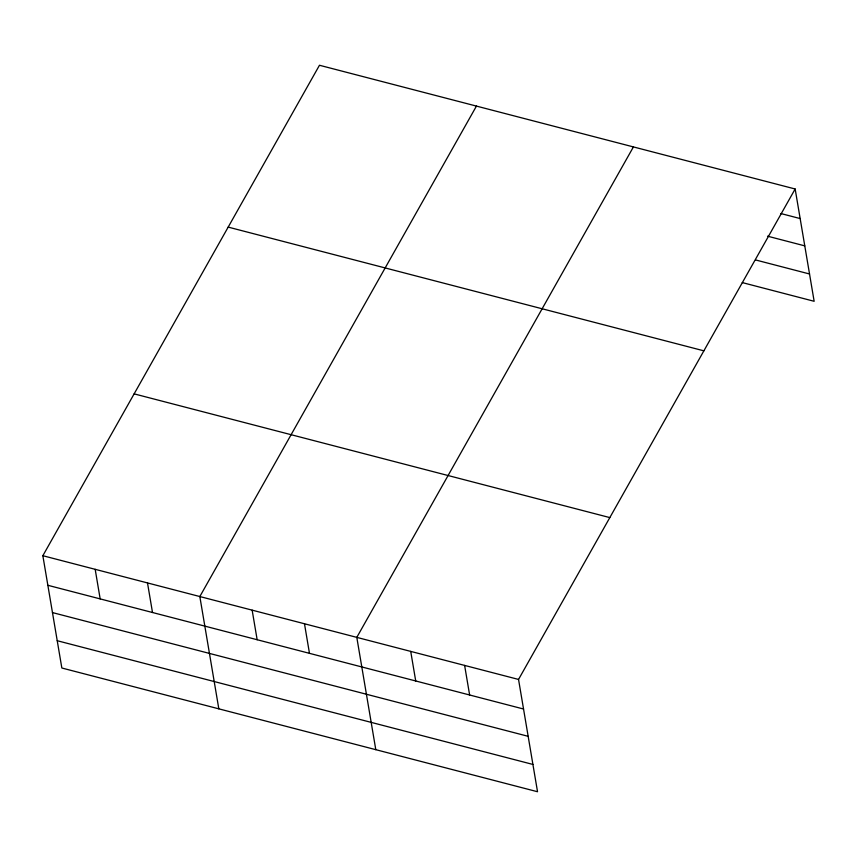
<?xml version="1.0" encoding="UTF-8"?>
<svg xmlns="http://www.w3.org/2000/svg" width="857" height="857" viewBox="0 0 857 857"><rect width="100%" height="100%" fill="white"/><g stroke="black" fill="none" stroke-linecap="round" stroke-linejoin="round"><path stroke-width="1.29" d="M795.157 188.99L518.539 679.44L537.532 791.739L61.843 668.01L42.85 555.711L319.468 65.261L795.157 188.99L814.15 301.289L742.269 282.585M476.449 106.086L199.831 596.547L218.824 708.846M633.419 146.922L356.801 637.372L375.795 749.671M780.909 213.554L800.159 218.567M767.551 236.178L804.777 245.863M755.617 259.96L809.533 273.983M228.187 227.105L703.876 350.834M134.131 393.866L609.82 517.596M42.85 555.711L518.539 679.44M47.853 585.288L523.541 709.018M52.47 612.584L528.158 736.313M57.226 640.715L532.915 764.444M464.623 665.418L469.625 694.995M410.717 651.395L415.72 680.972M304.481 623.767L309.473 653.345M252.151 610.152L257.154 639.729M147.5 582.931L152.503 612.509M95.181 569.327L100.173 598.904"/></g></svg>
